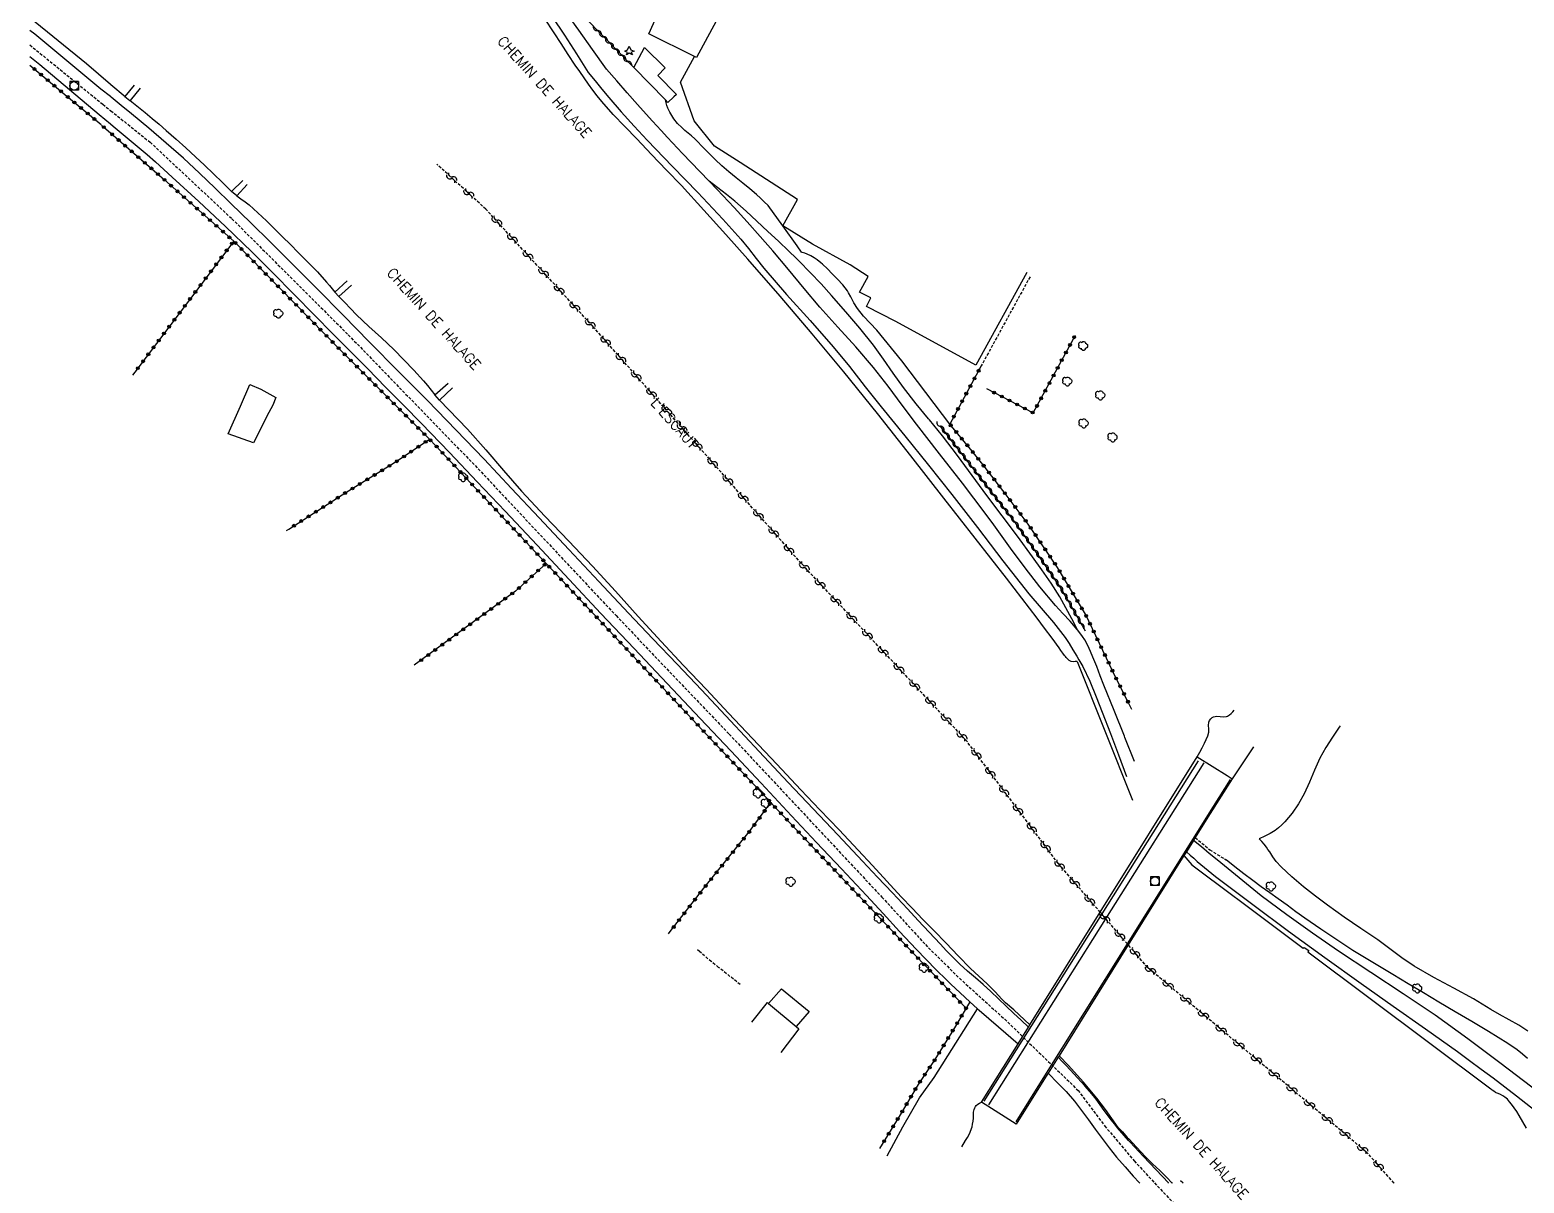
# Model space of a CAD drawing. Header units: millimetres. Extents: x 82000 to 83000, y 143000 to 143823.
# Drawn here: x 82000 to 82258.4, y 143171 to 143370.4 of the extents above; entities that cross this region are included whole.
import ezdxf
from ezdxf.enums import TextEntityAlignment as Align

# ---------------------------------------------------------------- set-up
doc = ezdxf.new("R2010")
doc.units = ezdxf.units.MM
doc.linetypes.add('DASHED', pattern=[0.75, 0.5, -0.25])
doc.layers.get('0').update_dxf_attribs({"linetype": 'CONTINUOUS'})
for name, color, linetype in [('W0001', 6, 'DASHED'), ('W0008', 7, 'CONTINUOUS'), ('W0010', 4, 'CONTINUOUS'), ('W0014', 7, 'CONTINUOUS'), ('W0071', 7, 'CONTINUOUS'), ('W0101', 7, 'CONTINUOUS'), ('W0104', 1, 'CONTINUOUS'), ('W0105', 7, 'CONTINUOUS'), ('W0112', 1, 'DASHED'), ('W0120', 7, 'CONTINUOUS'), ('W0132', 7, 'CONTINUOUS'), ('W0211', 2, 'CONTINUOUS'), ('W0214', 2, 'CONTINUOUS'), ('W0300', 7, 'CONTINUOUS'), ('W0303', 7, 'CONTINUOUS'), ('W0310', 3, 'CONTINUOUS'), ('W0322', 7, 'CONTINUOUS'), ('W0323', 7, 'CONTINUOUS'), ('W0420', 7, 'CONTINUOUS'), ('W0500', 5, 'DASHED'), ('W0510', 5, 'CONTINUOUS'), ('W0511', 5, 'CONTINUOUS'), ('W0985', 4, 'CONTINUOUS'), ('W0989', 7, 'CONTINUOUS')]:
    doc.layers.add(name, color=color, linetype=linetype)
doc.styles.get("Standard").update_dxf_attribs({"font": 'romans.shx', "width": 0.85})

# ---------------------------------------------------------------- blocks, each defined once
blk = doc.blocks.new('T300')
for p, q in [((-0.8, 0.51), (-0.86, 0.34)), ((-0.86, 0.34), (-0.86, 0.17)), ((-0.86, 0.17), (-0.74, 0.06)), ((-0.69, 0.63), (-0.8, 0.51)), ((-0.8, -0.06), (-0.74, 0.06)), ((-0.74, 0.06), (-0.69, 0.11)), ((-0.57, 0.69), (-0.69, 0.63)), ((-0.46, 0.69), (-0.57, 0.69)), ((-0.29, 0.63), (-0.46, 0.69)), ((-0.29, 0.63), (-0.17, 0.74)), ((-0.23, 0.57), (-0.29, 0.63)), ((-0.17, 0.74), (-0.06, 0.8)), ((-0.06, 0.8), (0.06, 0.8)), ((0.06, 0.8), (0.23, 0.74)), ((0.23, 0.74), (0.34, 0.63)), ((0.34, 0.63), (0.4, 0.51)), ((0.46, 0.46), (0.34, 0.46)), ((0.4, 0.51), (0.4, 0.46)), ((0.57, 0.4), (0.46, 0.46)), ((0.57, 0.4), (0.69, 0.29)), ((0.69, 0.29), (0.74, 0.17)), ((0.74, 0.06), (0.69, -0.17)), ((0.74, 0.17), (0.74, 0.06)), ((-0.8, -0.17), (-0.8, -0.06)), ((-0.8, -0.23), (-0.8, -0.17)), ((-0.74, -0.34), (-0.8, -0.23)), ((-0.69, -0.4), (-0.74, -0.34)), ((-0.51, -0.46), (-0.69, -0.4)), ((-0.4, -0.46), (-0.51, -0.46)), ((-0.4, -0.46), (-0.34, -0.46)), ((-0.34, -0.46), (-0.34, -0.4)), ((-0.34, -0.51), (-0.34, -0.46)), ((-0.29, -0.63), (-0.34, -0.51)), ((-0.17, -0.74), (-0.29, -0.63)), ((-0.06, -0.8), (-0.17, -0.74)), ((0.06, -0.8), (-0.06, -0.8)), ((0.17, -0.74), (0.06, -0.8)), ((0.23, -0.69), (0.17, -0.74)), ((0.29, -0.46), (0.23, -0.46)), ((0.29, -0.63), (0.23, -0.69)), ((0.46, -0.4), (0.29, -0.46)), ((0.34, -0.51), (0.29, -0.63)), ((0.34, -0.51), (0.34, -0.46)), ((0.57, -0.34), (0.46, -0.4)), ((0.63, -0.29), (0.57, -0.34)), ((0.69, -0.17), (0.63, -0.29))]:
    blk.add_line(p, q)
blk = doc.blocks.new('T303')
for p, q in [((-0.77, 0), (-0.28, 0.21)), ((-0.28, -0.21), (-0.77, 0)), ((-0.28, 0.21), (0, 0.83)), ((0, 0.83), (0.28, 0.21)), ((0.28, 0.21), (0.83, 0)), ((0.83, 0), (0.28, -0.21)), ((-0.49, -0.63), (-0.28, -0.21)), ((0, -0.35), (-0.49, -0.63)), ((0.56, -0.63), (0, -0.35)), ((0.28, -0.21), (0.56, -0.63))]:
    blk.add_line(p, q)
blk = doc.blocks.new('T420')
for p, q in [((0.75, 0.75), (-0.75, 0.75)), ((-0.75, 0.75), (-0.75, -0.75)), ((0.75, 0.75), (0.75, -0.75)), ((0.75, -0.75), (-0.75, -0.75))]:
    blk.add_line(p, q)
blk.add_ellipse((0, 0), major_axis=(-0.53, 0.53), ratio=1, start_param=3.926991, end_param=10.210176)
blk = doc.blocks.new('t323o')
at = {"color": 0, "linetype": 'Continuous'}
for radius in [0.25, 0.15]:
    blk.add_circle((0, 0), radius, dxfattribs=at)
blk = doc.blocks.new('t500o')
at = {"color": 0, "linetype": 'Continuous'}
for centre, start, end in [((-0.5, 0.625), 216.8699, 323.1301), ((0.5, -0.125), 36.8699, 143.1301), ((0.5, -0.625), 36.8699, 143.1301), ((-0.5, 0.125), 216.8699, 323.1301)]:
    blk.add_arc(centre, 0.625, start, end, dxfattribs=at)
blk = doc.blocks.new('t310o')
at = {"color": 0, "linetype": 'Continuous'}
for centre, start, end in [((-0.5, 0.38), 216.8699, 323.1304), ((0.5, -0.37), 36.8699, 143.1303)]:
    blk.add_arc(centre, 0.625, start, end, dxfattribs=at)
blk = doc.blocks.new('t322o')
at = {"color": 0, "linetype": 'Continuous'}
for radius in [0.25, 0.15]:
    blk.add_circle((0, 0), radius, dxfattribs=at)

msp = doc.modelspace()

# ---------------------------------------------------------------- linework, layer by layer
at = {"layer": 'W0001'}
for points in [[(82000, 143367.8), (82012.61, 143357.54), (82013.92, 143356.49), (82014, 143356.43)], [(82014, 143356.43), (82020.8, 143350.97), (82034.94, 143337.75), (82055.06, 143317.67), (82077.52, 143294.51), (82101.36, 143269.11), (82120.94, 143248.61), (82147.33, 143220.44), (82154.86, 143212.21), (82160.75, 143206.39), (82168.57, 143199.31), (82181.25, 143187.01), (82185.88, 143180.84), (82190.96, 143174.8), (82194.5, 143171)], [(82194.5, 143171), (82200.06, 143165.04), (82212.76, 143152.11), (82227.19, 143138.95), (82249.61, 143118.9), (82270, 143102.38), (82292.23, 143085.94), (82314.68, 143069.34), (82337.81, 143052.21), (82367.3, 143030.43), (82377.07, 143023.24), (82397.42, 143007.7), (82407.25, 143000)]]:
    msp.add_lwpolyline(points, dxfattribs=at)
at = {"layer": 'W0008'}
for points in [[(82012.29, 143360.18), (82008.48, 143363.34), (82004.66, 143366.5), (82000.84, 143369.65), (82000, 143370.33)], [(82000, 143365.81), (82001.7, 143364.4), (82006.84, 143360.08), (82011.99, 143355.77)], [(82013.92, 143358.87), (82012.29, 143360.18)], [(82014, 143358.8), (82013.92, 143358.87)], [(82172.69, 143197.96), (82171.4, 143199.16), (82170.11, 143200.35), (82168.83, 143201.55), (82167.51, 143202.81), (82166.19, 143204.08), (82164.86, 143205.32), (82163.5, 143206.49), (82162.13, 143207.65), (82160.79, 143208.84), (82159.65, 143209.98), (82158.53, 143211.16), (82157.43, 143212.33), (82155.52, 143214.35), (82153.63, 143216.38), (82151.74, 143218.4), (82149.15, 143221.15), (82146.57, 143223.9), (82143.98, 143226.65), (82139.7, 143231.18), (82135.43, 143235.72), (82131.15, 143240.26), (82126.14, 143245.59), (82121.14, 143250.93), (82116.12, 143256.26), (82111.93, 143260.69), (82107.74, 143265.11), (82103.54, 143269.53), (82098.37, 143275.02), (82093.21, 143280.52), (82088.05, 143286.01), (82083.3, 143291.09), (82078.54, 143296.16), (82073.74, 143301.2), (82068.77, 143306.3), (82063.76, 143311.36), (82058.75, 143316.41), (82054.18, 143321.05), (82049.61, 143325.69), (82045.01, 143330.3), (82041.62, 143333.69), (82038.2, 143337.06), (82034.77, 143340.41), (82032.05, 143343.03), (82029.32, 143345.64), (82026.55, 143348.21), (82023.59, 143350.82), (82020.59, 143353.39), (82017.56, 143355.92), (82015.81, 143357.35), (82014.05, 143358.76), (82014, 143358.8)], [(82011.99, 143355.77), (82013.92, 143354.17)], [(82013.92, 143354.17), (82014, 143354.11)], [(82014, 143354.11), (82014.76, 143353.48), (82017.54, 143351.18), (82020.28, 143348.85), (82021.72, 143347.57), (82023.15, 143346.27), (82024.58, 143344.97), (82029.22, 143340.71), (82033.83, 143336.42), (82038.37, 143332.05), (82042.03, 143328.39), (82045.64, 143324.69), (82049.26, 143320.99), (82052.31, 143317.92), (82055.36, 143314.85), (82058.42, 143311.77), (82061.52, 143308.64), (82064.63, 143305.51), (82067.71, 143302.36), (82072.56, 143297.32), (82077.37, 143292.24), (82082.16, 143287.15), (82087.7, 143281.27), (82093.23, 143275.38), (82098.76, 143269.49), (82104.47, 143263.43), (82110.2, 143257.38), (82115.92, 143251.32), (82121.19, 143245.71), (82126.45, 143240.11), (82131.72, 143234.5), (82136.04, 143229.9), (82140.37, 143225.31), (82144.68, 143220.7), (82147.54, 143217.61), (82150.38, 143214.5), (82153.27, 143211.43), (82154.99, 143209.64), (82156.72, 143207.86), (82158.48, 143206.11), (82159.26, 143205.36), (82160.05, 143204.6), (82160.85, 143203.85), (82162.55, 143202.32), (82163.87, 143201.12), (82164.14, 143200.87), (82167.51, 143197.97), (82170.88, 143195.06)], [(82184.38, 143185.48), (82183.64, 143186.43), (82182.43, 143187.82), (82181.18, 143189.19), (82179.92, 143190.54), (82179.22, 143191.28), (82178.52, 143192.02), (82177.81, 143192.76)], [(82176.09, 143190), (82176.23, 143189.86), (82177.63, 143188.39), (82179.18, 143186.79), (82180.65, 143185.13), (82181.87, 143183.55), (82183.04, 143181.92), (82184.21, 143180.3), (82185.43, 143178.68), (82186.66, 143177.07), (82187.93, 143175.48), (82189.39, 143173.79), (82190.77, 143172.18), (82191.87, 143171)], [(82196.87, 143171), (82194.76, 143173.25), (82192.5, 143175.64), (82190.25, 143178.05), (82189.99, 143178.35), (82188.09, 143180.53), (82187.93, 143180.73), (82187.54, 143181.21), (82186.99, 143181.9), (82186.45, 143182.59), (82185.75, 143183.54), (82185.06, 143184.51), (82184.38, 143185.48)], [(82191.87, 143171), (82191.91, 143170.96)], [(82196.9, 143170.96), (82196.87, 143171)]]:
    msp.add_lwpolyline(points, dxfattribs=at)
at = {"layer": 'W0010'}
for points in [[(82202.02, 143244.01), (82185.34, 143217.51), (82164.96, 143185.16)], [(82202.98, 143243.64), (82186.03, 143216.7), (82165.79, 143184.53)], [(82170.55, 143181.59), (82174.92, 143188.57), (82189.79, 143212.33), (82204.66, 143236.1), (82207.6, 143240.79)]]:
    msp.add_lwpolyline(points, dxfattribs=at)
at = {"layer": 'W0014'}
for points in [[(82148.23, 143175.71), (82150.93, 143180.7), (82153.85, 143185.74), (82156.39, 143189.22), (82163.87, 143201.12)], [(82162.55, 143202.32), (82161.89, 143201.2)]]:
    msp.add_lwpolyline(points, dxfattribs=at)
at = {"layer": 'W0071'}
for points in [[(82099.71, 143363.63), (82097.31, 143367), (82094.92, 143370.36), (82092.51, 143373.72)], [(82090.32, 143372.68), (82092.43, 143369.49), (82094.5, 143366.26), (82096.56, 143363.04)], [(82096.56, 143363.04), (82097.74, 143361.6), (82098.91, 143360.16), (82100.1, 143358.73), (82102.27, 143356.24), (82104.5, 143353.79), (82106.74, 143351.35), (82111.1, 143346.79), (82115.53, 143342.3), (82119.85, 143337.7), (82120.89, 143336.55), (82121.92, 143335.4), (82122.93, 143334.23), (82124.27, 143332.58), (82125.57, 143330.89), (82126.89, 143329.22), (82130.85, 143324.64), (82134.92, 143320.15), (82138.91, 143315.6), (82141.71, 143312.17), (82144.47, 143308.7), (82147.23, 143305.24), (82151.31, 143300.18), (82155.4, 143295.13), (82159.45, 143290.06), (82163.88, 143284.33), (82168.27, 143278.56), (82172.75, 143272.87), (82174.88, 143270.39), (82177.02, 143267.93), (82179, 143265.35), (82179.7, 143264.27), (82180.38, 143263.18), (82181.04, 143262.08), (82181.39, 143261.49), (82181.73, 143260.91), (82182.06, 143260.32), (82183.32, 143257.75), (82184.4, 143255.09), (82185.45, 143252.42), (82186.89, 143248.73), (82188.27, 143245.01), (82189.64, 143241.29)], [(82191.04, 143243.87), (82189.37, 143248.01), (82189.26, 143248.28), (82187.48, 143252.69), (82185.71, 143257.11), (82185.1, 143258.71), (82184.48, 143260.32), (82183.82, 143261.9), (82183.39, 143262.92), (82182.94, 143263.93), (82182.43, 143264.91), (82182.01, 143265.53), (82181.57, 143266.14), (82181.16, 143266.68), (82181.12, 143266.73), (82179.91, 143268.14), (82178.62, 143269.48), (82177.36, 143270.85), (82174.67, 143274.07), (82172.1, 143277.39), (82169.59, 143280.76), (82168.12, 143282.79), (82166.67, 143284.83), (82165.21, 143286.86), (82161.3, 143292.02), (82157.31, 143297.12), (82153.33, 143302.23), (82150.86, 143305.52), (82148.41, 143308.82), (82145.87, 143312.05), (82142.84, 143315.57), (82139.72, 143319.01), (82136.63, 143322.48), (82133.9, 143325.71), (82131.21, 143328.96), (82128.48, 143332.18), (82126.27, 143334.7), (82124.04, 143337.21), (82121.78, 143339.69), (82118.83, 143342.82), (82117.45, 143344.25), (82115.85, 143345.91), (82112.88, 143349.02), (82110.26, 143351.83), (82109.19, 143352.99), (82107.65, 143354.65), (82106.55, 143355.86), (82105.07, 143357.49), (82103.27, 143359.53), (82101.49, 143361.58), (82099.71, 143363.63)], [(82281.9, 143171), (82279.03, 143173.15), (82272.6, 143177.96), (82266.16, 143182.77), (82260.95, 143186.66), (82259.73, 143187.58), (82254.18, 143191.76), (82248.64, 143195.93), (82243.02, 143200), (82237.48, 143203.73), (82231.87, 143207.37), (82226.32, 143211.08), (82221.81, 143214.2), (82217.33, 143217.37), (82212.94, 143220.66), (82210.38, 143222.7), (82207.85, 143224.78), (82205.32, 143226.87), (82203.95, 143227.99), (82202.59, 143229.11), (82201.22, 143230.24)], [(82200, 143228.28), (82200.63, 143227.71), (82201.25, 143227.15), (82201.88, 143226.59), (82205, 143224.02), (82208.23, 143221.58), (82211.46, 143219.16), (82217.67, 143214.53), (82223.94, 143209.99), (82230.23, 143205.48), (82235.77, 143201.55), (82241.32, 143197.65), (82246.85, 143193.71), (82248.92, 143192.2), (82250.98, 143190.69), (82253.04, 143189.16), (82257.08, 143186.06), (82261.09, 143182.9), (82265.1, 143179.75), (82272.92, 143173.68), (82276.38, 143171)]]:
    msp.add_lwpolyline(points, dxfattribs=at)
at = {"layer": 'W0101'}
msp.add_lwpolyline([(82122.84, 143379.62), (82122.84, 143379.62), (82122.84, 143379.62), (82122.84, 143379.62), (82115.25, 143365.65), (82114.95, 143365.8), (82107.04, 143369.72), (82116.07, 143389.83), (82117.34, 143392.06)], dxfattribs=at)
at = {"layer": 'W0104'}
for points in [[(82110.34, 143357.83), (82110.3, 143357.86), (82109.89, 143358.29), (82104.43, 143363.89), (82106.3, 143367.36), (82109.84, 143363.85), (82108.56, 143362.5), (82111.79, 143359.23), (82111.35, 143358.81)], [(82145.44, 143324.08), (82145.44, 143324.08), (82145.44, 143324.08)]]:
    msp.add_lwpolyline(points, close=True, dxfattribs=at)
for points in [[(82145.44, 143324.08), (82143.46, 143325.07), (82144.98, 143327.78), (82141.86, 143329.79), (82135.32, 143333.34), (82130.23, 143336.5), (82132.74, 143341.09), (82122.82, 143347.47), (82118.41, 143350.3), (82114.86, 143354.67), (82112.5, 143361.37), (82114.95, 143365.8)], [(82172.38, 143328.45), (82163.59, 143312.43), (82149.73, 143319.98), (82144.67, 143322.57), (82145.44, 143324.08)], [(82127.73, 143202.05), (82130, 143204.59), (82134.77, 143200.65), (82132.52, 143198.06)]]:
    msp.add_lwpolyline(points, dxfattribs=at)
at = {"layer": 'W0105'}
for points in [[(82019.05, 143360.31), (82017.33, 143358.21), (82017.28, 143358.15), (82016.42, 143358.85), (82016.45, 143358.89), (82018.08, 143360.87)], [(82035.78, 143341.69), (82034.87, 143342.44), (82036.84, 143344.39)], [(82037.6, 143343.68), (82035.78, 143341.69)], [(82053.44, 143324.3), (82052.76, 143325.05), (82054.87, 143327.03)], [(82055.61, 143326.26), (82053.44, 143324.3)], [(82070.83, 143306.4), (82070.03, 143307.27), (82072.32, 143309.33)], [(82073.06, 143308.53), (82070.83, 143306.4)]]:
    msp.add_lwpolyline(points, dxfattribs=at)
at = {"layer": 'W0112'}
for points in [[(82172.95, 143327.71), (82164.52, 143312.31)], [(82201.52, 143230.72), (82204.05, 143228.62), (82206.87, 143226.85)], [(82122.82, 143205.32), (82119.1, 143208.28), (82117.84, 143209.28), (82117.82, 143209.28), (82115.8, 143211.02), (82115.79, 143211.02), (82115.47, 143211.31)]]:
    msp.add_lwpolyline(points, dxfattribs=at)
at = {"layer": 'W0120'}
msp.add_lwpolyline([(82170.58, 143181.18), (82168.65, 143182.39), (82164.56, 143184.94), (82170.88, 143195.06), (82172.69, 143197.96), (82172.91, 143198.32), (82185.09, 143217.81), (82201.87, 143244.67), (82207.04, 143241.44), (82207.89, 143240.91), (82204.12, 143234.88), (82201.52, 143230.72), (82201.22, 143230.24), (82200, 143228.28), (82199.57, 143227.6), (82189.93, 143212.16), (82177.97, 143193), (82177.81, 143192.76), (82176.09, 143190), (82175.65, 143189.28)], close=True, dxfattribs=at)
for points in [[(82199.4, 143171), (82198.98, 143171.36)], [(82199.43, 143170.97), (82199.4, 143171)]]:
    msp.add_lwpolyline(points, dxfattribs=at)
at = {"layer": 'W0132'}
msp.add_lwpolyline([(82038.65, 143298.97), (82034.31, 143300.54), (82036.41, 143305.36), (82038.01, 143309.07), (82039.93, 143308.27), (82042.51, 143306.82), (82042.04, 143305.5), (82040.98, 143303.59), (82040.77, 143303.09)], close=True, dxfattribs=at)
msp.add_lwpolyline([(82124.87, 143198.81), (82127.57, 143202.18), (82127.73, 143202.05), (82132.52, 143198.06), (82132.99, 143197.67), (82129.86, 143193.54)], dxfattribs=at)
at = {"layer": 'W0211'}
for points in [[(82127.65, 143340.03), (82126.99, 143340.66), (82126.34, 143341.3), (82125.67, 143341.92), (82124.5, 143342.92), (82123.3, 143343.88), (82122.11, 143344.85), (82120.89, 143345.87), (82119.68, 143346.91), (82118.51, 143347.98), (82117.7, 143348.79), (82116.9, 143349.62), (82116.1, 143350.44), (82115.54, 143351), (82114.97, 143351.56), (82114.39, 143352.1), (82113.83, 143352.57), (82113.25, 143353.03), (82112.71, 143353.52), (82112.01, 143354.25), (82111.37, 143355.04), (82110.83, 143355.88), (82110.65, 143356.2), (82110.49, 143356.54), (82110.34, 143356.88), (82110.17, 143357.35), (82110.03, 143357.82), (82109.95, 143358.08), (82109.89, 143358.29)], [(82133.43, 143331.99), (82132.68, 143333.05), (82130.23, 143336.5), (82127.65, 143340.03)], [(82159.07, 143302.23), (82157.79, 143303.91), (82154.93, 143307.7), (82150.8, 143313.18), (82146.45, 143318.48), (82145.3, 143319.7), (82144.13, 143320.91), (82143.09, 143322.2), (82142.5, 143323.22), (82141.97, 143324.27), (82141.56, 143324.96), (82141.37, 143325.28), (82140.56, 143326.32), (82139.67, 143327.29), (82138.75, 143328.23), (82137.92, 143329.08), (82137.07, 143329.9), (82136.76, 143330.15), (82136.15, 143330.63), (82135.6, 143330.99), (82135.02, 143331.33), (82134.43, 143331.62), (82134, 143331.78), (82133.57, 143331.92), (82133.43, 143331.99)], [(82201.87, 143244.67), (82202.29, 143245.47), (82202.72, 143246.27), (82202.98, 143246.8), (82203.11, 143247.08), (82203.4, 143247.7), (82203.67, 143248.33), (82203.85, 143248.98), (82203.85, 143249.55), (82203.79, 143250.12), (82203.86, 143250.66), (82204.01, 143250.97), (82204.2, 143251.27), (82204.45, 143251.49), (82204.7, 143251.6), (82204.97, 143251.66), (82205.26, 143251.7), (82205.81, 143251.69), (82206.38, 143251.6), (82206.91, 143251.65), (82207.1, 143251.74), (82207.28, 143251.85), (82207.46, 143251.96), (82207.74, 143252.21), (82208, 143252.48), (82208.25, 143252.75)], [(82211.62, 143246.42), (82207.89, 143240.91)], [(82259.04, 143197.26), (82257.47, 143198.31), (82255.79, 143199.21), (82254.11, 143200.12), (82252.62, 143201.02), (82251.13, 143201.94), (82249.63, 143202.84), (82246.21, 143204.71), (82242.75, 143206.52), (82239.38, 143208.48), (82237.25, 143209.95), (82235.17, 143211.49), (82233.07, 143213.02), (82230.18, 143215.01), (82227.27, 143216.98), (82224.41, 143219.02), (82222.31, 143220.61), (82220.24, 143222.23), (82218.24, 143223.94), (82217.28, 143224.78), (82216.35, 143225.65), (82215.49, 143226.58), (82214.92, 143227.4), (82214.4, 143228.26), (82214.1, 143228.69), (82213.83, 143229.09), (82213.43, 143229.58), (82213.01, 143230.05), (82212.6, 143230.53)], [(82161.18, 143177.23), (82161.82, 143178.36), (82162.12, 143178.88), (82162.47, 143179.49), (82162.93, 143180.68), (82163.03, 143181.17), (82163.1, 143181.68), (82163.16, 143182.18), (82163.18, 143182.7), (82163.19, 143183.22), (82163.29, 143183.71), (82163.39, 143183.96), (82163.51, 143184.2), (82163.66, 143184.41), (82163.93, 143184.62), (82164.24, 143184.78), (82164.56, 143184.94)]]:
    msp.add_lwpolyline(points, dxfattribs=at)
at = {"layer": 'W0214'}
for points in [[(82181.16, 143266.68), (82180.16, 143268.58), (82179.17, 143270.47), (82178.12, 143272.34), (82176.61, 143274.7), (82175.01, 143277.01), (82173.38, 143279.3), (82170.79, 143282.86), (82168.13, 143286.39), (82165.47, 143289.91), (82162.93, 143293.35), (82160.4, 143296.78), (82157.81, 143300.18), (82155.56, 143302.98), (82155.42, 143303.15), (82153.27, 143305.76), (82151.05, 143308.59), (82149.31, 143311.02), (82147.62, 143313.49), (82145.86, 143315.91), (82143.54, 143318.83), (82141.12, 143321.67), (82138.64, 143324.46), (82136.81, 143326.47), (82134.94, 143328.45), (82133.04, 143330.39), (82132.5, 143330.93), (82131.26, 143332.14), (82129.43, 143333.86), (82127.6, 143335.56), (82125.73, 143337.33), (82123.85, 143339.09), (82121.91, 143340.79), (82120.44, 143341.97), (82118.95, 143343.11), (82117.45, 143344.25)], [(82226.58, 143250.07), (82226.43, 143249.85), (82225.25, 143248.08), (82224.1, 143246.3), (82223.04, 143244.46), (82222.12, 143242.41), (82221.29, 143240.31), (82220.33, 143238.28), (82219.35, 143236.57), (82218.26, 143234.93), (82217.01, 143233.43), (82216.48, 143232.91), (82215.93, 143232.41), (82215.35, 143231.96), (82214.47, 143231.42), (82213.53, 143230.98), (82212.6, 143230.53)], [(82258.96, 143192.54), (82258.09, 143193.29), (82257.18, 143194), (82255.57, 143195.13), (82253.89, 143196.17), (82252.21, 143197.19), (82249.36, 143198.91), (82246.49, 143200.59), (82243.62, 143202.27), (82240.98, 143203.85), (82238.33, 143205.44), (82235.69, 143207.04), (82233.38, 143208.42), (82231.08, 143209.8), (82228.8, 143211.22), (82225.99, 143213.02), (82223.22, 143214.87), (82220.48, 143216.77), (82218.94, 143217.89), (82217.41, 143219.02), (82215.88, 143220.14), (82214.41, 143221.18), (82212.93, 143222.23), (82211.46, 143223.29), (82209.92, 143224.46), (82208.39, 143225.65), (82206.87, 143226.85)]]:
    msp.add_lwpolyline(points, dxfattribs=at)
at = {"layer": 'W0310'}
for points in [[(82104.43, 143363.89), (82096.11, 143372.37)], [(82182.53, 143266.4), (82179.31, 143272.16), (82178.21, 143273.99), (82174.87, 143278.89), (82170.29, 143285.37), (82164.61, 143292.65), (82157.43, 143301.92)]]:
    msp.add_lwpolyline(points, dxfattribs=at)
at = {"layer": 'W0322'}
msp.add_lwpolyline([(82190.58, 143252.9), (82190, 143254.03), (82187.98, 143257.98), (82182.52, 143269.35), (82177.69, 143277.44), (82172.64, 143284.92), (82168.82, 143289.99), (82165.01, 143294.96), (82162.96, 143297.54), (82159.07, 143302.23)], dxfattribs=at)
at = {"layer": 'W0323'}
for points in [[(82000, 143364.31), (82006.05, 143359.23), (82012.31, 143354.03)], [(82012.36, 143353.96), (82013.92, 143352.61)], [(82013.92, 143352.61), (82014, 143352.54)], [(82014, 143352.54), (82023.29, 143344.46), (82035.24, 143333.87), (82018.15, 143311.21), (82017.76, 143310.71)], [(82035.24, 143333.87), (82053.73, 143315.01), (82069.1, 143299.61), (82070.22, 143298.49), (82089.19, 143278.24), (82089.27, 143278.15), (82100.13, 143266.58), (82117.14, 143248.46), (82128.12, 143236.78), (82128.31, 143236.58), (82151.77, 143211.76), (82161.89, 143201.2), (82159.7, 143197.52), (82156.51, 143192.32), (82153.59, 143188.01), (82150.34, 143182.48), (82146.93, 143176.95)], [(82165.4, 143308.37), (82173.52, 143304.18), (82180.79, 143317.64)], [(82164.52, 143312.31), (82160.71, 143305.24), (82159.07, 143302.23)], [(82044.4, 143283.84), (82044.77, 143284.09), (82054.83, 143290.52), (82063.36, 143295.74), (82069.1, 143299.61)], [(82089.27, 143278.15), (82083.97, 143273.34), (82066.47, 143260.52)], [(82110.42, 143214.08), (82110.73, 143214.48), (82116.56, 143221.98), (82124.4, 143231.71), (82128.12, 143236.78)]]:
    msp.add_lwpolyline(points, dxfattribs=at)
at = {"layer": 'W0500'}
for points in [[(82078.83, 143339.42), (82070.38, 143347.18)], [(82235.88, 143171), (82231.26, 143176.22), (82193.27, 143208.28), (82189.93, 143212.16), (82189.79, 143212.33), (82186.03, 143216.7), (82185.34, 143217.51), (82185.09, 143217.81), (82177.83, 143226.25), (82161.98, 143247.45), (82133.39, 143278.15), (82097.33, 143319.15), (82078.83, 143339.42)], [(82235.92, 143170.96), (82235.88, 143171)]]:
    msp.add_lwpolyline(points, dxfattribs=at)
at = {"layer": 'W0510'}
for points in [[(82094.32, 143364.31), (82093.11, 143366.18), (82091.9, 143368.05), (82090.67, 143369.91), (82089.01, 143372.42), (82087.32, 143374.92), (82085.58, 143377.38), (82083.32, 143380.35), (82080.98, 143383.26), (82078.55, 143386.1), (82075.96, 143388.93), (82073.28, 143391.69), (82070.53, 143394.37), (82068.08, 143396.62), (82065.58, 143398.82), (82063.08, 143401.02)], [(82000, 143372.55), (82009.79, 143364.58), (82013.92, 143361.05)], [(82112.68, 143343.48), (82110.1, 143346.18), (82107.52, 143348.87), (82104.95, 143351.58), (82102.89, 143353.68), (82100.84, 143355.8), (82098.9, 143358.01), (82098.12, 143359), (82097.37, 143360.01), (82096.62, 143361.03), (82095.85, 143362.12), (82095.09, 143363.21), (82094.32, 143364.31)], [(82013.92, 143361.05), (82014, 143360.98)], [(82014, 143360.98), (82016.45, 143358.89)], [(82017.33, 143358.21), (82018.2, 143357.52), (82019.07, 143356.83), (82019.94, 143356.13), (82021.16, 143355.11), (82022.37, 143354.08), (82023.56, 143353.03), (82025.27, 143351.53), (82026.96, 143350.02), (82028.64, 143348.48), (82030.2, 143347.01), (82031.75, 143345.53), (82033.28, 143344.03), (82033.81, 143343.5), (82034.34, 143342.97), (82034.87, 143342.44)], [(82181.11, 143261.16), (82180.76, 143261.15), (82180.4, 143261.14), (82180.07, 143261.19), (82179.95, 143261.24), (82179.83, 143261.29), (82179.72, 143261.35), (82179.59, 143261.46), (82179.48, 143261.58), (82179.37, 143261.71), (82179.21, 143261.87), (82179.07, 143262.04), (82178.92, 143262.21), (82178.6, 143262.64), (82178.3, 143263.08), (82178, 143263.52), (82176.75, 143265.24), (82175.48, 143266.95), (82174.2, 143268.65), (82168.88, 143275.61), (82163.46, 143282.52), (82158.04, 143289.4), (82152.32, 143296.74), (82146.58, 143304.06), (82140.75, 143311.3), (82135.3, 143317.85), (82129.77, 143324.34), (82124.17, 143330.76), (82120.36, 143335.02), (82116.52, 143339.25), (82112.68, 143343.48)], [(82035.78, 143341.69), (82036.49, 143341.17), (82037.2, 143340.66), (82037.9, 143340.14), (82039.43, 143338.8), (82040.89, 143337.38), (82042.34, 143335.95), (82043.71, 143334.62), (82045.07, 143333.29), (82046.41, 143331.94), (82048.08, 143330.26), (82049.72, 143328.55), (82051.3, 143326.79), (82051.79, 143326.21), (82052.28, 143325.63), (82052.76, 143325.05)], [(82053.44, 143324.3), (82054.45, 143323.25), (82055.47, 143322.2), (82056.49, 143321.15), (82058.62, 143319.13), (82060.79, 143317.15), (82062.91, 143315.13), (82064.68, 143313.36), (82066.42, 143311.55), (82068.08, 143309.69), (82068.74, 143308.89), (82069.39, 143308.08), (82070.03, 143307.27)], [(82070.83, 143306.4), (82072.45, 143304.72), (82074.07, 143303.04), (82075.68, 143301.34), (82078.82, 143297.8), (82081.88, 143294.2), (82084.99, 143290.64), (82089.05, 143286.29), (82093.18, 143281.99), (82097.27, 143277.67), (82101.25, 143273.33), (82105.2, 143268.96), (82109.18, 143264.61), (82113.04, 143260.48), (82116.93, 143256.37), (82120.82, 143252.26), (82124.98, 143247.84), (82129.15, 143243.42), (82133.32, 143239.01), (82136.63, 143235.53), (82139.95, 143232.06), (82143.24, 143228.57), (82145.72, 143225.87), (82148.19, 143223.17), (82150.68, 143220.49), (82152.55, 143218.53), (82154.44, 143216.58), (82156.33, 143214.63), (82158.43, 143212.44), (82160.54, 143210.25), (82162.68, 143208.1), (82164.1, 143206.75), (82165.53, 143205.42), (82166.92, 143204.05), (82167.52, 143203.42), (82168.1, 143202.78), (82168.69, 143202.15)], [(82258.8, 143180.48), (82258.19, 143181.58), (82257.55, 143182.67), (82257.12, 143183.33), (82256.69, 143183.98), (82256.23, 143184.6), (82255.87, 143185.04), (82255.5, 143185.47), (82255.08, 143185.84), (82254.71, 143186.08), (82254.31, 143186.29), (82253.89, 143186.47), (82253.74, 143186.53), (82253.58, 143186.59), (82253.42, 143186.66), (82253.14, 143186.85), (82252.87, 143187.07), (82252.61, 143187.29)], [(82188.21, 143180.58), (82188.92, 143179.81), (82189.77, 143178.88), (82190.02, 143178.61), (82191.34, 143177.19), (82192.93, 143175.52), (82194.14, 143174.32), (82195.37, 143173.13), (82196.59, 143171.94), (82197.5, 143171.03), (82197.53, 143171)], [(82197.53, 143171), (82197.57, 143170.96)]]:
    msp.add_lwpolyline(points, dxfattribs=at)
at = {"layer": 'W0511'}
for points in [[(82181.11, 143261.16), (82190.65, 143237.2)], [(82199.57, 143227.6), (82200.94, 143226.03), (82208.26, 143220.55), (82208.26, 143220.55), (82208.89, 143220.09), (82208.88, 143220.08), (82220.17, 143211.58), (82220.34, 143211.71), (82221.15, 143211.19), (82221, 143210.98), (82252.61, 143187.29)], [(82172.91, 143198.32), (82170.15, 143200.91), (82168.69, 143202.15)], [(82188.21, 143180.58), (82185.98, 143183.7), (82184.53, 143185.65), (82182.16, 143188.51), (82179.63, 143191.29), (82177.97, 143193)]]:
    msp.add_lwpolyline(points, dxfattribs=at)

# ---------------------------------------------------------------- block references
at = {"layer": 'W0300'}
for p in [(82042.98, 143321.33), (82182.17, 143315.74), (82179.44, 143309.58), (82185.14, 143307.2), (82182.26, 143302.34), (82187.25, 143299.9), (82074.95, 143293.03), (82125.96, 143238.33), (82127.33, 143236.64), (82131.57, 143223.06), (82214.67, 143222.28), (82146.84, 143216.71), (82154.66, 143208.19), (82239.93, 143204.62)]:
    msp.add_blockref('T300', p, dxfattribs=at)
at = {"layer": 'W0303'}
msp.add_blockref('T303', (82103.65, 143366.74), dxfattribs=at)
at = {"layer": 'W0310'}
for p, rotation in [((82098.13, 143370.31), 134.4748033979012), ((82099.18, 143369.24), 134.4748033979012), ((82100.23, 143368.17), 134.4748033979012), ((82101.28, 143367.1), 134.4748033979012), ((82102.33, 143366.03), 134.4748033979012), ((82103.38, 143364.96), 134.4748033979012), ((82157.47, 143301.87), 127.7587773677682), ((82158.38, 143300.68), 127.7587773677682), ((82159.3, 143299.5), 127.7587773677682), ((82160.22, 143298.31), 127.7587773677682), ((82161.14, 143297.13), 127.7587773677682), ((82162.06, 143295.94), 127.7587773677682), ((82162.98, 143294.75), 127.7587773677682), ((82163.9, 143293.57), 127.7587773677682), ((82164.82, 143292.38), 127.9761340518723), ((82165.74, 143291.2), 127.9761340518723), ((82166.66, 143290.02), 127.9761340518723), ((82167.58, 143288.84), 127.9761340518723), ((82168.51, 143287.65), 127.9761340518723), ((82169.43, 143286.47), 127.9761340518723), ((82170.35, 143285.29), 125.2665257410703), ((82171.22, 143284.06), 125.2665257410703), ((82172.08, 143282.84), 125.2665257410703), ((82172.95, 143281.61), 125.2665257410703), ((82173.81, 143280.39), 125.2665257410703), ((82174.68, 143279.16), 125.2665257410703), ((82175.53, 143277.93), 124.2803375244606), ((82176.37, 143276.69), 124.2803375244606), ((82177.22, 143275.45), 124.2803375244606), ((82178.06, 143274.21), 124.2803375244606), ((82178.85, 143272.93), 121.0648882583185), ((82179.61, 143271.64), 119.1658513542383), ((82180.34, 143270.33), 119.1658513542383), ((82181.07, 143269.02), 119.1658513542383), ((82181.8, 143267.71), 119.1658513542383)]:
    msp.add_blockref('t310o', p, dxfattribs=dict(at, rotation=rotation))
at = {"layer": 'W0322'}
for p, rotation in [((82159.24, 143302.02), 129.6779074473895), ((82160.19, 143300.87), 129.6779074473895), ((82161.15, 143299.71), 129.6779074473895), ((82162.11, 143298.56), 129.6779074473895), ((82163.06, 143297.4), 128.5238754615622), ((82164, 143296.23), 128.5238754615622), ((82164.93, 143295.05), 128.5238754615622), ((82165.85, 143293.86), 127.5083611293857), ((82166.76, 143292.67), 127.5083611293857), ((82167.67, 143291.49), 127.5083611293857), ((82168.59, 143290.3), 127.5083611293857), ((82169.49, 143289.1), 127.0268522208888), ((82170.4, 143287.9), 127.0268522208888), ((82171.3, 143286.7), 127.0268522208888), ((82172.2, 143285.51), 127.0268522208888), ((82173.07, 143284.29), 124.003435080548), ((82173.91, 143283.04), 124.003435080548), ((82174.75, 143281.8), 124.003435080548), ((82175.59, 143280.56), 124.003435080548), ((82176.43, 143279.31), 124.003435080548), ((82177.27, 143278.07), 124.003435080548), ((82178.07, 143276.8), 120.8228578555786), ((82178.84, 143275.51), 120.8228578555786), ((82179.61, 143274.23), 120.8228578555786), ((82180.38, 143272.94), 120.8228578555786), ((82181.15, 143271.65), 120.8228578555786), ((82181.91, 143270.36), 120.8228578555786), ((82182.66, 143269.06), 115.6473901017139), ((82183.31, 143267.71), 115.6473901017139), ((82183.96, 143266.36), 115.6473901017139), ((82184.6, 143265), 115.6473901017139), ((82185.25, 143263.65), 115.6473901017139), ((82185.9, 143262.3), 115.6473901017139), ((82186.55, 143260.95), 115.6473901017139), ((82187.2, 143259.59), 115.6473901017139), ((82187.85, 143258.24), 115.6473901017139), ((82188.53, 143256.9), 117.0797566583767), ((82189.21, 143255.57), 117.0797566583767), ((82189.89, 143254.23), 117.0797566583767)]:
    msp.add_blockref('t322o', p, dxfattribs=dict(at, rotation=rotation))
at = {"layer": 'W0323'}
for p, rotation in [((82000.79, 143363.64), 320.0318676594711), ((82001.94, 143362.68), 320.0318676594711), ((82003.09, 143361.71), 320.0318676594711), ((82004.24, 143360.75), 320.0318676594711), ((82005.39, 143359.79), 320.0318676594711), ((82006.54, 143358.82), 320.222388625421), ((82007.69, 143357.86), 320.222388625421), ((82008.85, 143356.91), 320.222388625421), ((82010, 143355.95), 320.222388625421), ((82011.15, 143354.99), 320.222388625421), ((82012.79, 143353.59), 319.0155525178761), ((82014.22, 143352.35), 319.0164226949107), ((82015.35, 143351.36), 319.0164226949107), ((82016.48, 143350.38), 319.0164226949107), ((82017.61, 143349.4), 319.0164226949107), ((82018.75, 143348.41), 319.0164226949107), ((82019.88, 143347.43), 319.0164226949107), ((82021.01, 143346.45), 319.0164226949107), ((82022.14, 143345.46), 319.0164226949107), ((82023.28, 143344.48), 319.0164226949107), ((82024.4, 143343.48), 318.4451288155631), ((82025.52, 143342.49), 318.4451288155631), ((82026.64, 143341.49), 318.4451288155631), ((82027.77, 143340.5), 318.4451288155631), ((82028.89, 143339.5), 318.4451288155631), ((82030.01, 143338.51), 318.4451288155631), ((82031.13, 143337.51), 318.4451288155631), ((82032.26, 143336.52), 318.4451288155631), ((82033.38, 143335.52), 318.4451288155631), ((82034.5, 143334.53), 318.4451288155631), ((82034.03, 143332.27), 232.9758593016768), ((82034.93, 143333.46), 232.9758593016768), ((82035.54, 143333.57), 314.4280273044666), ((82036.59, 143332.5), 314.4280273044666), ((82032.22, 143329.87), 232.9758593016768), ((82033.12, 143331.07), 232.9758593016768), ((82037.64, 143331.43), 314.4280273044666), ((82038.69, 143330.35), 314.4280273044666), ((82039.74, 143329.28), 314.4280273044666), ((82030.41, 143327.48), 232.9758593016768), ((82031.32, 143328.67), 232.9758593016768), ((82040.79, 143328.21), 314.4280273044666), ((82041.84, 143327.14), 314.4280273044666), ((82027.7, 143323.88), 232.9758593016768), ((82028.61, 143325.08), 232.9758593016768), ((82029.51, 143326.28), 232.9758593016768), ((82042.89, 143326.07), 314.4280273044666), ((82043.94, 143325), 314.4280273044666), ((82044.99, 143323.93), 314.4280273044666), ((82025.9, 143321.49), 232.9758593016768), ((82026.8, 143322.69), 232.9758593016768), ((82046.04, 143322.86), 314.4280273044666), ((82047.09, 143321.78), 314.4280273044666), ((82024.09, 143319.09), 232.9758593016768), ((82024.99, 143320.29), 232.9758593016768), ((82048.14, 143320.71), 314.4280273044666), ((82049.19, 143319.64), 314.4280273044666), ((82022.28, 143316.7), 232.9758593016768), ((82023.19, 143317.9), 232.9758593016768), ((82050.24, 143318.57), 314.4280273044666), ((82051.29, 143317.5), 314.4280273044666), ((82052.34, 143316.43), 314.4280273044666), ((82180.58, 143317.25), 61.63904318474469), ((82020.48, 143314.3), 232.9758593016768), ((82021.38, 143315.5), 232.9758593016768), ((82053.39, 143315.36), 314.4280273044666), ((82054.45, 143314.29), 314.9441271342974), ((82179.16, 143314.61), 61.63904318474469), ((82179.87, 143315.93), 61.63904318474469), ((82018.67, 143311.91), 232.9758593016768), ((82019.58, 143313.1), 232.9758593016768), ((82055.5, 143313.23), 314.9441271342974), ((82056.56, 143312.17), 314.9441271342974), ((82057.62, 143311.11), 314.9441271342974), ((82164.06, 143311.46), 241.6958619280119), ((82177.73, 143311.97), 61.63904318474469), ((82178.44, 143313.29), 61.63904318474469), ((82058.68, 143310.05), 314.9441271342974), ((82059.74, 143308.98), 314.9441271342974), ((82162.64, 143308.82), 241.6958619280119), ((82163.35, 143310.14), 241.6958619280119), ((82176.31, 143309.33), 61.63904318474469), ((82177.02, 143310.65), 61.63904318474469), ((82060.8, 143307.92), 314.9441271342974), ((82061.86, 143306.86), 314.9441271342974), ((82062.92, 143305.8), 314.9441271342974), ((82161.22, 143306.18), 241.6958619280119), ((82161.93, 143307.5), 241.6958619280119), ((82166.73, 143307.68), 332.6781503496634), ((82168.07, 143307), 332.6781503496634), ((82169.4, 143306.31), 332.6781503496634), ((82174.88, 143306.69), 61.63904318474469), ((82175.59, 143308.01), 61.63904318474469), ((82063.98, 143304.74), 314.9441271342974), ((82065.04, 143303.68), 314.9441271342974), ((82159.78, 143303.54), 241.3602466543509), ((82160.5, 143304.86), 241.3602466543509), ((82170.73, 143305.62), 332.6781503496634), ((82172.06, 143304.93), 332.6781503496634), ((82173.4, 143304.24), 332.6781503496634), ((82174.17, 143305.37), 61.63904318474469), ((82066.1, 143302.61), 314.9441271342974), ((82067.16, 143301.55), 314.9441271342974), ((82067.19, 143298.32), 33.95625875508029), ((82068.22, 143300.49), 314.9441271342974), ((82068.43, 143299.16), 33.95625875508029), ((82069.28, 143299.43), 314.9231617186769), ((82070.34, 143298.36), 313.1322418511896), ((82063.45, 143295.81), 33.95625875508029), ((82064.7, 143296.64), 33.95625875508029), ((82065.94, 143297.48), 33.95625875508029), ((82071.36, 143297.27), 313.1322418511896), ((82072.39, 143296.17), 313.1322418511896), ((82059.62, 143293.45), 31.47165492386455), ((82060.9, 143294.23), 31.47165492386455), ((82062.18, 143295.02), 31.47165492386455), ((82073.41, 143295.08), 313.1322418511896), ((82074.44, 143293.98), 313.1322418511896), ((82075.46, 143292.89), 313.1322418511896), ((82054.5, 143290.31), 32.59675916897103), ((82055.78, 143291.1), 31.47165492386455), ((82057.06, 143291.89), 31.47165492386455), ((82058.34, 143292.67), 31.47165492386455), ((82076.49, 143291.79), 313.1322418511896), ((82077.51, 143290.7), 313.1322418511896), ((82050.71, 143287.89), 32.59675916897103), ((82051.98, 143288.7), 32.59675916897103), ((82053.24, 143289.5), 32.59675916897103), ((82078.54, 143289.61), 313.1322418511896), ((82079.56, 143288.51), 313.1322418511896), ((82046.92, 143285.46), 32.59675916897103), ((82048.19, 143286.27), 32.59675916897103), ((82049.45, 143287.08), 32.59675916897103), ((82080.59, 143287.42), 313.1322418511896), ((82081.62, 143286.32), 313.1322418511896), ((82082.64, 143285.23), 313.1322418511896), ((82045.66, 143284.66), 32.59675916897103), ((82083.67, 143284.13), 313.1322418511896), ((82084.69, 143283.04), 313.1322418511896), ((82085.72, 143281.94), 313.1322418511896), ((82086.74, 143280.85), 313.1322418511896), ((82087.77, 143279.75), 313.1322418511896), ((82088.79, 143278.66), 313.1322418511896), ((82089.01, 143277.91), 222.2020565275497), ((82089.82, 143277.57), 313.1840063739546), ((82085.68, 143274.89), 222.2020565275497), ((82086.79, 143275.9), 222.2020565275497), ((82087.9, 143276.91), 222.2020565275497), ((82090.85, 143276.47), 313.1840063739546), ((82091.87, 143275.38), 313.1840063739546), ((82083.41, 143272.93), 216.2292726722441), ((82084.57, 143273.88), 222.2020565275497), ((82092.9, 143274.28), 313.1840063739546), ((82093.93, 143273.19), 313.1840063739546), ((82079.78, 143270.27), 216.2292726722441), ((82080.99, 143271.16), 216.2292726722441), ((82082.2, 143272.05), 216.2292726722441), ((82094.95, 143272.1), 313.1840063739546), ((82095.98, 143271), 313.1840063739546), ((82097.01, 143269.91), 313.1840063739546), ((82076.15, 143267.61), 216.2292726722441), ((82077.36, 143268.5), 216.2292726722441), ((82078.57, 143269.39), 216.2292726722441), ((82098.03, 143268.82), 313.1840063739546), ((82099.06, 143267.72), 313.1840063739546), ((82072.52, 143264.95), 216.2292726722441), ((82073.73, 143265.84), 216.2292726722441), ((82074.94, 143266.73), 216.2292726722441), ((82100.09, 143266.63), 313.1840063739546), ((82101.11, 143265.53), 313.1969541601109), ((82102.14, 143264.44), 313.1969541601109), ((82068.89, 143262.29), 216.2292726722441), ((82070.1, 143263.18), 216.2292726722441), ((82071.31, 143264.07), 216.2292726722441), ((82103.17, 143263.35), 313.1969541601109), ((82104.19, 143262.25), 313.1969541601109), ((82067.68, 143261.41), 216.2292726722441), ((82105.22, 143261.16), 313.1969541601109), ((82106.25, 143260.07), 313.1969541601109), ((82107.27, 143258.97), 313.1969541601109), ((82108.3, 143257.88), 313.1969541601109), ((82109.33, 143256.79), 313.1969541601109), ((82110.35, 143255.69), 313.1969541601109), ((82111.38, 143254.6), 313.1969541601109), ((82112.41, 143253.51), 313.1969541601109), ((82113.43, 143252.41), 313.1969541601109), ((82114.46, 143251.32), 313.1969541601109), ((82115.49, 143250.23), 313.1969541601109), ((82116.51, 143249.13), 313.1969541601109), ((82117.54, 143248.04), 313.2157719778415), ((82118.57, 143246.94), 313.2157719778415), ((82119.6, 143245.85), 313.2157719778415), ((82120.62, 143244.76), 313.2157719778415), ((82121.65, 143243.67), 313.2157719778415), ((82122.68, 143242.57), 313.2157719778415), ((82123.7, 143241.48), 313.2157719778415), ((82124.73, 143240.39), 313.2157719778415), ((82125.76, 143239.29), 313.2157719778415), ((82126.79, 143238.2), 313.2157719778415), ((82127.81, 143237.11), 313.2157719778415), ((82127.95, 143236.54), 53.73490004853062), ((82128.84, 143236.01), 313.3981864799044), ((82126.18, 143234.13), 53.73490004853062), ((82127.06, 143235.34), 53.73490004853062), ((82129.87, 143234.92), 313.3981864799044), ((82130.9, 143233.83), 313.3981864799044), ((82124.4, 143231.71), 53.73490004853062), ((82125.29, 143232.92), 53.73490004853062), ((82131.93, 143232.74), 313.3981864799044), ((82132.96, 143231.66), 313.3981864799044), ((82122.52, 143229.37), 51.12886432681293), ((82123.46, 143230.54), 51.12886432681293), ((82133.99, 143230.57), 313.3981864799044), ((82135.02, 143229.48), 313.3981864799044), ((82136.06, 143228.39), 313.3981864799044), ((82119.69, 143225.87), 51.12886432681293), ((82120.64, 143227.04), 51.12886432681293), ((82121.58, 143228.2), 51.12886432681293), ((82137.09, 143227.3), 313.3981864799044), ((82138.12, 143226.21), 313.3981864799044), ((82117.81, 143223.53), 51.12886432681293), ((82118.75, 143224.7), 51.12886432681293), ((82139.15, 143225.12), 313.3981864799044), ((82140.18, 143224.03), 313.3981864799044), ((82115.94, 143221.19), 52.13770667804478), ((82116.87, 143222.36), 51.12886432681293), ((82141.21, 143222.94), 313.3981864799044), ((82142.24, 143221.85), 313.3981864799044), ((82143.27, 143220.76), 313.3981864799044), ((82114.1, 143218.82), 52.13770667804478), ((82115.02, 143220), 52.13770667804478), ((82144.3, 143219.67), 313.3981864799044), ((82145.33, 143218.58), 313.3981864799044), ((82112.26, 143216.45), 52.13770667804478), ((82113.18, 143217.63), 52.13770667804478), ((82146.36, 143217.49), 313.3981864799044), ((82147.39, 143216.4), 313.3981864799044), ((82148.42, 143215.31), 313.3981864799044), ((82111.34, 143215.26), 52.13770667804478), ((82149.45, 143214.22), 313.3981864799044), ((82150.48, 143213.13), 313.3981864799044), ((82151.51, 143212.04), 313.3981864799044), ((82152.55, 143210.95), 313.7588502696168), ((82153.59, 143209.87), 313.7588502696168), ((82154.62, 143208.79), 313.7588502696168), ((82155.66, 143207.7), 313.7588502696168), ((82156.7, 143206.62), 313.7588502696168), ((82157.74, 143205.53), 313.7588502696168), ((82158.77, 143204.45), 313.7588502696168), ((82159.81, 143203.37), 313.7588502696168), ((82160.85, 143202.28), 313.7588502696168), ((82161.12, 143199.91), 239.1786442943776), ((82161.89, 143201.2), 313.7588502696168), ((82159.58, 143197.34), 238.5659828445573), ((82160.35, 143198.63), 239.1786442943776), ((82158.02, 143194.78), 238.5659828445573), ((82158.8, 143196.06), 238.5659828445573), ((82156.45, 143192.22), 235.7850257749092), ((82157.24, 143193.5), 238.5659828445573), ((82154.76, 143189.74), 235.7850257749092), ((82155.61, 143190.98), 235.7850257749092), ((82153.13, 143187.23), 239.6195461914299), ((82153.92, 143188.5), 235.7850257749092), ((82151.61, 143184.64), 239.6195461914299), ((82152.37, 143185.93), 239.6195461914299), ((82150.08, 143182.06), 238.2845417304375), ((82150.85, 143183.35), 239.6195461914299), ((82148.51, 143179.51), 238.2845417304375), ((82149.29, 143180.78), 238.2845417304375), ((82147.72, 143178.23), 238.2845417304375)]:
    msp.add_blockref('t323o', p, dxfattribs=dict(at, rotation=rotation))
at = {"layer": 'W0420'}
for p in [(82007.68, 143360.73), (82194.56, 143223.16)]:
    msp.add_blockref('T420', p, dxfattribs=at)
at = {"layer": 'W0500'}
for p, rotation in [((82072.94, 143344.83), 137.4684048668271), ((82075.89, 143342.13), 137.4684048668271), ((82080.75, 143337.33), 132.3737026214913), ((82083.44, 143334.37), 132.3737026214913), ((82086.14, 143331.42), 132.3737026214913), ((82088.84, 143328.46), 132.3737026214913), ((82091.53, 143325.51), 132.3737026214913), ((82094.23, 143322.55), 132.3737026214913), ((82096.92, 143319.6), 132.3737026214913), ((82099.57, 143316.6), 131.3295351836881), ((82102.21, 143313.6), 131.3295351836881), ((82104.86, 143310.59), 131.3295351836881), ((82107.5, 143307.59), 131.3295351836881), ((82110.14, 143304.58), 131.3295351836881), ((82112.78, 143301.58), 131.3295351836881), ((82115.42, 143298.58), 131.3295351836881), ((82118.06, 143295.57), 131.3295351836881), ((82120.71, 143292.57), 131.3295351836881), ((82123.35, 143289.57), 131.3295351836881), ((82125.99, 143286.56), 131.3295351836881), ((82128.63, 143283.56), 131.3295351836881), ((82131.27, 143280.56), 131.3295351836881), ((82133.93, 143277.57), 132.9636230673594), ((82136.66, 143274.64), 132.9636230673594), ((82139.38, 143271.71), 132.9636230673594), ((82142.11, 143268.79), 132.9636230673594), ((82144.83, 143265.86), 132.9636230673594), ((82147.56, 143262.93), 132.9636230673594), ((82150.29, 143260), 132.9636230673594), ((82153.01, 143257.08), 132.9636230673594), ((82155.74, 143254.15), 132.9636230673594), ((82158.47, 143251.22), 132.9636230673594), ((82161.19, 143248.3), 132.9636230673594), ((82163.68, 143245.17), 126.7863452381377), ((82166.08, 143241.97), 126.7863452381377), ((82168.47, 143238.76), 126.7863452381377), ((82170.87, 143235.56), 126.7863452381377), ((82173.26, 143232.36), 126.7863452381377), ((82175.66, 143229.15), 126.7863452381377), ((82178.07, 143225.97), 130.6693902486556), ((82180.68, 143222.93), 130.6693902486556), ((82183.29, 143219.9), 130.6693902486556), ((82185.89, 143216.86), 130.6653903748578), ((82188.5, 143213.83), 130.667048995985), ((82191.11, 143210.8), 130.6704338153499), ((82193.79, 143207.84), 139.83951324278), ((82196.85, 143205.26), 139.83951324278), ((82199.91, 143202.68), 139.83951324278), ((82202.96, 143200.1), 139.83951324278), ((82206.02, 143197.52), 139.83951324278), ((82209.08, 143194.94), 139.83951324278), ((82212.13, 143192.36), 139.83951324278), ((82215.19, 143189.78), 139.83951324278), ((82218.25, 143187.2), 139.83951324278), ((82221.3, 143184.62), 139.83951324278), ((82224.36, 143182.04), 139.83951324278), ((82227.42, 143179.46), 139.83951324278), ((82230.47, 143176.88), 139.83951324278), ((82233.23, 143174), 131.5147096842346)]:
    msp.add_blockref('t500o', p, dxfattribs=dict(at, rotation=rotation))

# ---------------------------------------------------------------- texts
at = {"layer": 'W0985'}
msp.add_text("L'ESCAUT", height=1.75, rotation=311.4492, dxfattribs=at).set_placement((82111.46, 143302.38), align=Align.MIDDLE_CENTER)
at = {"layer": 'W0989'}
for p in [(82080.72, 143368.39), (82061.6, 143328.29), (82194.35, 143184.82)]:
    msp.add_text('CHEMIN DE HALAGE', height=1.75, rotation=312.1742, dxfattribs=at).set_placement(p)

doc.saveas('drawing.dxf')
